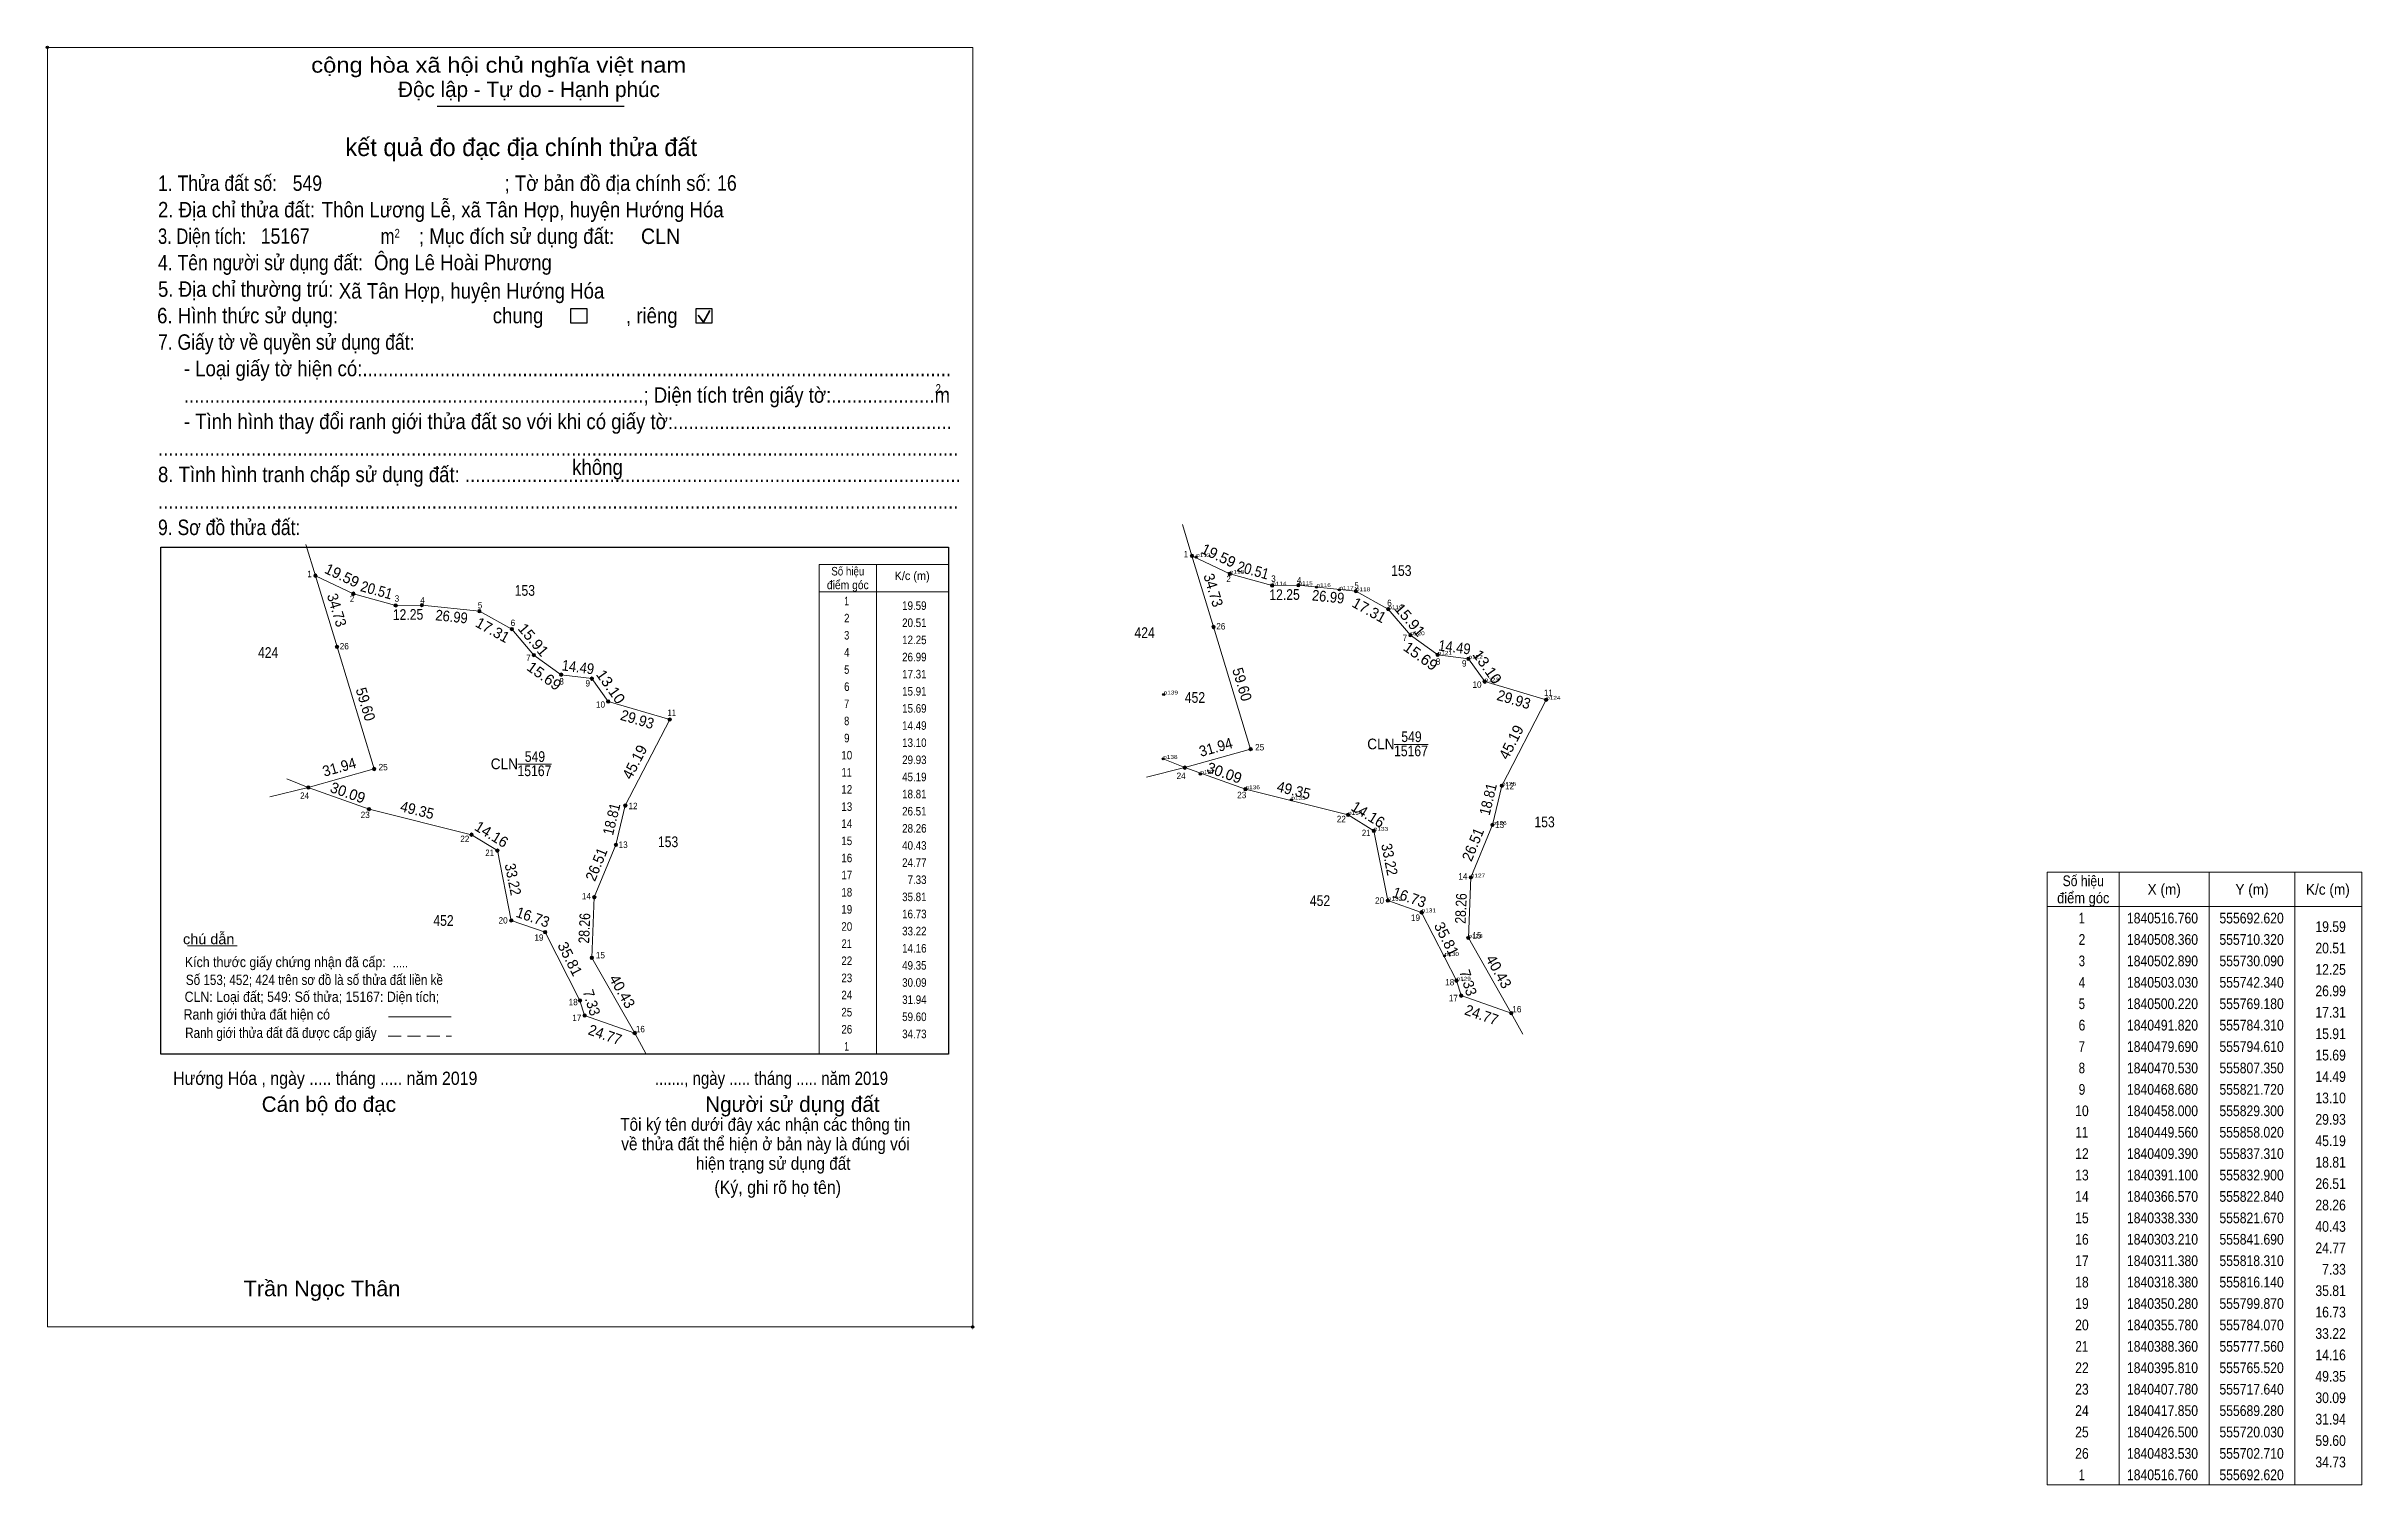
# Model space of a CAD drawing. Header units: metres. Extents: x 555158 to 556239, y 1840083 to 1840755.
import ezdxf
from ezdxf.enums import TextEntityAlignment as Align

# ---------------------------------------------------------------- set-up
doc = ezdxf.new("R2010")
doc.units = ezdxf.units.M
doc.header["$LTSCALE"] = 2
doc.header["$PDMODE"] = 32
doc.header["$PDSIZE"] = 1
doc.linetypes.add('MEDIUM_DASHED', pattern=[4.5, 3, -1.5])
for name, color, linetype, lineweight in [('1', 7, 'Continuous', 13), ('10', 7, 'Continuous', 13), ('17', 7, 'Continuous', 13), ('2', 7, 'Continuous', 25), ('6', 7, 'Continuous', 13), ('63', 7, 'Continuous', 13)]:
    doc.layers.add(name, color=color, linetype=linetype, lineweight=lineweight)
doc.layers.add('12', color=7, linetype='Continuous')
doc.layers.add('7', color=7, linetype='Continuous')

msp = doc.modelspace()

# ---------------------------------------------------------------- hatches: boundary and pattern name
at = {"layer": '10'}
for points in [[(555284.18, 1840507.48, 1), (555282.58, 1840507.48, 1)], [(555301.88, 1840499.08, 1), (555300.28, 1840499.08, 1)], [(555321.65, 1840493.61, 1), (555320.05, 1840493.61, 1)], [(555333.9, 1840493.75, 1), (555332.3, 1840493.75, 1)], [(555360.74, 1840490.94, 1), (555359.14, 1840490.94, 1)], [(555375.87, 1840482.54, 1), (555374.27, 1840482.54, 1)], [(555294.27, 1840474.25, 1), (555292.67, 1840474.25, 1)], [(555386.17, 1840470.41, 1), (555384.57, 1840470.41, 1)], [(555398.91, 1840461.25, 1), (555397.31, 1840461.25, 1)], [(555413.28, 1840459.4, 1), (555411.68, 1840459.4, 1)], [(555420.86, 1840448.72, 1), (555419.26, 1840448.72, 1)], [(555449.58, 1840440.28, 1), (555447.98, 1840440.28, 1)], [(555311.59, 1840417.22, 1), (555309.99, 1840417.22, 1)], [(555280.84, 1840408.57, 1), (555279.24, 1840408.57, 1)], [(555309.2, 1840398.5, 1), (555307.6, 1840398.5, 1)], [(555428.87, 1840400.11, 1), (555427.27, 1840400.11, 1)], [(555357.08, 1840386.53, 1), (555355.48, 1840386.53, 1)], [(555369.12, 1840379.08, 1), (555367.52, 1840379.08, 1)], [(555424.46, 1840381.82, 1), (555422.86, 1840381.82, 1)], [(555414.4, 1840357.29, 1), (555412.8, 1840357.29, 1)], [(555375.63, 1840346.5, 1), (555374.03, 1840346.5, 1)], [(555391.43, 1840341, 1), (555389.83, 1840341, 1)], [(555413.23, 1840329.05, 1), (555411.63, 1840329.05, 1)], [(555407.7, 1840309.1, 1), (555406.1, 1840309.1, 1)], [(555409.87, 1840302.1, 1), (555408.27, 1840302.1, 1)], [(555433.25, 1840293.93, 1), (555431.65, 1840293.93, 1)]]:
    msp.add_hatch(color=256, dxfattribs=at).paths.add_polyline_path(points)
at = {"layer": '63'}
for points in [[(555693.42, 1840516.76, 1), (555691.82, 1840516.76, 1)], [(555711.12, 1840508.36, 1), (555709.52, 1840508.36, 1)], [(555730.89, 1840502.89, 1), (555729.29, 1840502.89, 1)], [(555743.14, 1840503.03, 1), (555741.54, 1840503.03, 1)], [(555769.98, 1840500.22, 1), (555768.38, 1840500.22, 1)], [(555785.11, 1840491.82, 1), (555783.51, 1840491.82, 1)], [(555703.51, 1840483.53, 1), (555701.91, 1840483.53, 1)], [(555795.41, 1840479.69, 1), (555793.81, 1840479.69, 1)], [(555808.15, 1840470.53, 1), (555806.55, 1840470.53, 1)], [(555822.52, 1840468.68, 1), (555820.92, 1840468.68, 1)], [(555830.1, 1840458, 1), (555828.5, 1840458, 1)], [(555858.82, 1840449.56, 1), (555857.22, 1840449.56, 1)], [(555690.08, 1840417.85, 1), (555688.48, 1840417.85, 1)], [(555720.83, 1840426.5, 1), (555719.23, 1840426.5, 1)], [(555718.44, 1840407.78, 1), (555716.84, 1840407.78, 1)], [(555838.11, 1840409.39, 1), (555836.51, 1840409.39, 1)], [(555766.32, 1840395.81, 1), (555764.72, 1840395.81, 1)], [(555778.36, 1840388.36, 1), (555776.76, 1840388.36, 1)], [(555833.7, 1840391.1, 1), (555832.1, 1840391.1, 1)], [(555823.64, 1840366.57, 1), (555822.04, 1840366.57, 1)], [(555784.87, 1840355.78, 1), (555783.27, 1840355.78, 1)], [(555800.67, 1840350.28, 1), (555799.07, 1840350.28, 1)], [(555822.47, 1840338.33, 1), (555820.87, 1840338.33, 1)], [(555816.94, 1840318.38, 1), (555815.34, 1840318.38, 1)], [(555819.11, 1840311.38, 1), (555817.51, 1840311.38, 1)], [(555842.49, 1840303.21, 1), (555840.89, 1840303.21, 1)]]:
    msp.add_hatch(color=256, dxfattribs=at).paths.add_polyline_path(points)

# ---------------------------------------------------------------- linework, layer by layer
at = {"layer": '1'}
msp.add_lwpolyline([(555692.62, 1840516.76), (555710.32, 1840508.36), (555730.09, 1840502.89), (555742.34, 1840503.03), (555769.18, 1840500.22), (555784.31, 1840491.82), (555794.61, 1840479.69), (555807.35, 1840470.53), (555821.72, 1840468.68), (555829.3, 1840458), (555858.02, 1840449.56), (555837.31, 1840409.39), (555832.9, 1840391.1), (555822.84, 1840366.57), (555821.67, 1840338.33), (555841.69, 1840303.21), (555818.31, 1840311.38), (555816.14, 1840318.38), (555799.87, 1840350.28), (555784.07, 1840355.78), (555777.56, 1840388.36), (555765.52, 1840395.81), (555717.64, 1840407.78), (555689.28, 1840417.85), (555720.03, 1840426.5), (555702.71, 1840483.53)], close=True, dxfattribs=at)
at = {"layer": '10'}
for p, q in [((555688.19, 1840531.36), (555692.62, 1840516.76)), ((555278.95, 1840522.08), (555283.38, 1840507.48)), ((555787.07, 1840428.73), (555802.87, 1840428.73)), ((555377.83, 1840419.45), (555393.63, 1840419.45)), ((555689.28, 1840417.85), (555671.38, 1840413.47)), ((555679.21, 1840421.95), (555689.28, 1840417.85)), ((555717.64, 1840407.78), (555689.28, 1840417.85)), ((555280.04, 1840408.57), (555262.14, 1840404.19)), ((555269.97, 1840412.67), (555280.04, 1840408.57)), ((555308.4, 1840398.5), (555280.04, 1840408.57)), ((555717.64, 1840407.78), (555765.52, 1840395.81)), ((555308.4, 1840398.5), (555356.28, 1840386.53)), ((555818.31, 1840311.38), (555841.69, 1840303.21)), ((555409.07, 1840302.1), (555432.45, 1840293.93)), ((555432.45, 1840293.93), (555437.86, 1840284.05))]:
    msp.add_line(p, q, dxfattribs=at)
for points in [[(555837.31, 1840409.39), (555858.02, 1840449.56), (555829.3, 1840458), (555821.72, 1840468.68), (555807.35, 1840470.53), (555794.61, 1840479.69), (555784.31, 1840491.82), (555769.18, 1840500.22), (555742.34, 1840503.03), (555730.09, 1840502.89), (555710.32, 1840508.36), (555692.62, 1840516.76), (555702.71, 1840483.53), (555720.03, 1840426.5), (555689.28, 1840417.85)], [(555428.07, 1840400.11), (555448.78, 1840440.28), (555420.06, 1840448.72), (555412.48, 1840459.4), (555398.11, 1840461.25), (555385.37, 1840470.41), (555375.07, 1840482.54), (555359.94, 1840490.94), (555333.1, 1840493.75), (555320.85, 1840493.61), (555301.08, 1840499.08), (555283.38, 1840507.48), (555293.47, 1840474.25), (555310.79, 1840417.22), (555280.04, 1840408.57)], [(555841.69, 1840303.21), (555821.67, 1840338.33), (555822.84, 1840366.57), (555832.9, 1840391.1), (555837.31, 1840409.39)], [(555432.45, 1840293.93), (555412.43, 1840329.05), (555413.6, 1840357.29), (555423.66, 1840381.82), (555428.07, 1840400.11)], [(555818.31, 1840311.38), (555816.14, 1840318.38), (555799.87, 1840350.28), (555784.07, 1840355.78), (555777.56, 1840388.36), (555765.52, 1840395.81)], [(555409.07, 1840302.1), (555406.9, 1840309.1), (555390.63, 1840341), (555374.83, 1840346.5), (555368.32, 1840379.08), (555356.28, 1840386.53)]]:
    msp.add_lwpolyline(points, dxfattribs=at)
msp.add_lwpolyline([(555283.38, 1840507.48), (555301.08, 1840499.08), (555320.85, 1840493.61), (555333.1, 1840493.75), (555359.94, 1840490.94), (555375.07, 1840482.54), (555385.37, 1840470.41), (555398.11, 1840461.25), (555412.48, 1840459.4), (555420.06, 1840448.72), (555448.78, 1840440.28), (555428.07, 1840400.11), (555423.66, 1840381.82), (555413.6, 1840357.29), (555412.43, 1840329.05), (555432.45, 1840293.93), (555409.07, 1840302.1), (555406.9, 1840309.1), (555390.63, 1840341), (555374.83, 1840346.5), (555368.32, 1840379.08), (555356.28, 1840386.53), (555308.4, 1840398.5), (555280.04, 1840408.57), (555310.79, 1840417.22), (555293.47, 1840474.25)], close=True, dxfattribs=at)
for centre in [(555283.38, 1840507.48), (555301.08, 1840499.08), (555320.85, 1840493.61), (555333.1, 1840493.75), (555359.94, 1840490.94), (555375.07, 1840482.54), (555293.47, 1840474.25), (555385.37, 1840470.41), (555398.11, 1840461.25), (555412.48, 1840459.4), (555420.06, 1840448.72), (555448.78, 1840440.28), (555310.79, 1840417.22), (555280.04, 1840408.57), (555308.4, 1840398.5), (555428.07, 1840400.11), (555356.28, 1840386.53), (555368.32, 1840379.08), (555423.66, 1840381.82), (555413.6, 1840357.29), (555374.83, 1840346.5), (555390.63, 1840341), (555412.43, 1840329.05), (555406.9, 1840309.1), (555409.07, 1840302.1), (555432.45, 1840293.93)]:
    msp.add_circle(centre, 0.8, dxfattribs=at)
at = {"layer": '17'}
msp.add_line((555223.66, 1840334.69), (555246.82, 1840334.69), dxfattribs=at)
at = {"layer": '2'}
for p, q in [((555340.19, 1840726.8), (555427.55, 1840726.8)), ((555211.2, 1840520.75), (555579, 1840520.75)), ((555579, 1840520.75), (555579, 1840283.99))]:
    msp.add_line(p, q, dxfattribs=at)
at = {"layer": '2', "lineweight": 35}
for p, q in [((555462.04, 1840629.13), (555464.5, 1840625.94)), ((555464.5, 1840625.94), (555467.49, 1840631.29))]:
    msp.add_line(p, q, dxfattribs=at)
at = {"layer": '2', "lineweight": 13}
msp.add_lwpolyline([(555158.23, 1840754.2), (555590.25, 1840754.2), (555590.25, 1840156.66), (555158.23, 1840156.66)], close=True, dxfattribs=at)
at = {"layer": '2'}
for points in [[(555402.7, 1840632.32), (555410.12, 1840632.32), (555410.12, 1840625.41), (555402.7, 1840625.41)], [(555461.08, 1840632.32), (555468.5, 1840632.32), (555468.5, 1840625.41), (555461.08, 1840625.41)]]:
    msp.add_lwpolyline(points, close=True, dxfattribs=at)
msp.add_lwpolyline([(555579, 1840283.99), (555211.2, 1840283.99), (555211.2, 1840520.75)], dxfattribs=at)
for p in [(555158.23, 1840754.2), (555590.24, 1840156.66)]:
    msp.add_point(p, dxfattribs=at)
at = {"layer": '6'}
msp.add_line((555317.44, 1840301.41), (555346.68, 1840301.41), dxfattribs=at)
at = {"layer": '6', "linetype": 'MEDIUM_DASHED'}
msp.add_line((555317.4, 1840292.39), (555346.84, 1840292.39), dxfattribs=at)
at = {"layer": '63'}
for p, q in [((555545.4, 1840512.79), (555545.4, 1840283.99)), ((555579, 1840512.79), (555579, 1840283.99)), ((555518.52, 1840499.99), (555579, 1840499.99)), ((556125.57, 1840369), (556125.57, 1840083)), ((556167.57, 1840369), (556167.57, 1840083)), ((556207.57, 1840369), (556207.57, 1840083)), ((556091.97, 1840353), (556238.77, 1840353)), ((555841.69, 1840303.21), (555847.1, 1840293.33))]:
    msp.add_line(p, q, dxfattribs=at)
msp.add_lwpolyline([(555579, 1840283.99), (555518.52, 1840283.99), (555518.52, 1840512.79), (555579, 1840512.79)], dxfattribs=at)
msp.add_lwpolyline([(556091.97, 1840369), (556238.77, 1840369), (556238.77, 1840083), (556091.97, 1840083)], close=True, dxfattribs=at)
for centre in [(555692.62, 1840516.76), (555710.32, 1840508.36), (555730.09, 1840502.89), (555742.34, 1840503.03), (555769.18, 1840500.22), (555784.31, 1840491.82), (555702.71, 1840483.53), (555794.61, 1840479.69), (555807.35, 1840470.53), (555821.72, 1840468.68), (555829.3, 1840458), (555858.02, 1840449.56), (555689.28, 1840417.85), (555720.03, 1840426.5), (555717.64, 1840407.78), (555837.31, 1840409.39), (555765.52, 1840395.81), (555777.56, 1840388.36), (555832.9, 1840391.1), (555822.84, 1840366.57), (555784.07, 1840355.78), (555799.87, 1840350.28), (555821.67, 1840338.33), (555816.14, 1840318.38), (555818.31, 1840311.38), (555841.69, 1840303.21)]:
    msp.add_circle(centre, 0.8, dxfattribs=at)
at = {"layer": '7'}
for p in [(555694.6, 1840516.18), (555710.32, 1840508.36), (555730.09, 1840502.89), (555742.34, 1840503.03), (555750.76, 1840502.16), (555761.46, 1840500.9), (555769.18, 1840500.22), (555784.31, 1840491.82), (555794.61, 1840479.69), (555807.35, 1840470.53), (555821.71, 1840468.68), (555679.42, 1840452.02), (555829.3, 1840458), (555858.02, 1840449.57), (555679.21, 1840421.95), (555696.56, 1840414.89), (555717.64, 1840407.77), (555837.31, 1840409.39), (555739.03, 1840402.85), (555765.51, 1840395.81), (555777.56, 1840388.36), (555832.91, 1840391.1), (555822.85, 1840366.57), (555784.07, 1840355.78), (555799.87, 1840350.28), (555810.57, 1840329.95), (555821.67, 1840338.33), (555816.14, 1840318.38)]:
    msp.add_point(p, dxfattribs=at)

# ---------------------------------------------------------------- texts
at = {"layer": '1', "width": 0.85}
msp.add_text('15167', height=5, dxfattribs=at).set_placement((555794.88, 1840423.16), align=Align.CENTER)
at = {"layer": '10'}
for s, width, p in [(' 1', 0.9, (555281.59, 1840506.79)), (' 2', 0.9, (555301.49, 1840495.22)), (' 3', 0.95, (555322.5, 1840495.33)), (' 4', 0.95, (555334.47, 1840494.58)), (' 5', 0.9, (555361.25, 1840492.18)), (' 6', 0.95, (555376.66, 1840483.99)), (' 26', 0.95, (555298.98, 1840473.08)), (' 7', 0.95, (555383.86, 1840467.65)), (' 8', 0.95, (555399.35, 1840456.64)), (' 9', 0.95, (555411.58, 1840455.74)), (' 10', 0.95, (555418.61, 1840445.83)), (' 11', 0.9, (555451.8, 1840442)), (' 25', 0.95, (555317.12, 1840416.6)), (' 24', 0.95, (555280.46, 1840403.26)), (' 23', 0.95, (555308.75, 1840394.3)), (' 12', 0.95, (555433.79, 1840398.45)), (' 22', 0.95, (555355.25, 1840383.08)), (' 21', 0.9, (555366.73, 1840376.6)), (' 13', 0.95, (555429.17, 1840380.37)), (' 14', 0.95, (555412.01, 1840356.32)), (' 20', 0.95, (555373.12, 1840345.05)), (' 19', 0.95, (555389.87, 1840337.01)), (' 15', 0.95, (555418.56, 1840328.77)), (' 18', 0.95, (555405.86, 1840306.89)), (' 17', 0.95, (555407.55, 1840299.49)), (' 16', 0.95, (555437.2, 1840294.28))]:
    msp.add_text(s, height=3, dxfattribs=dict(at, width=width)).set_placement(p, align=Align.RIGHT)
for s, rotation, p in [('19.59', 334.612, (555294.743, 1840505.382)), ('17.31', 330.961, (555364.947, 1840479.932)), ('45.19', 62.726, (555434.672, 1840419.339)), ('30.09', 340.451, (555297.668, 1840403.794)), ('14.16', 328.252, (555364.305, 1840384.609)), ('35.81', 297.023, (555400.013, 1840327.431)), ('40.43', 299.685, (555424.449, 1840312.113))]:
    msp.add_text(s, height=5, rotation=rotation, dxfattribs=at).set_placement(p, align=Align.CENTER)
for s, rotation, width, p in [('20.51', 344.534, 0.9, (555311.273, 1840498.362)), ('34.73', 286.89, 0.95, (555290.984, 1840490.696)), ('12.25', 0.655, 0.85, (555326.651, 1840486.862)), ('26.99', 354.023, 0.9, (555346.715, 1840485.91)), ('15.91', 310.336, 1.05, (555383.249, 1840475.963)), ('15.69', 324.284, 1.05, (555388.726, 1840458.653)), ('14.49', 352.664, 0.9, (555405.676, 1840462.336)), ('13.10', 305.365, 1.05, (555419.216, 1840454.202)), ('59.60', 286.894, 0.95, (555304.412, 1840446.741)), ('29.93', 343.623, 0.95, (555432.98, 1840438.021)), ('31.94', 15.711, 0.95, (555295.198, 1840415.71)), ('49.35', 345.964, 0.95, (555330.319, 1840395.608)), ('18.81', 76.444, 0.9, (555424.069, 1840393.259)), ('26.51', 67.701, 0.95, (555416.892, 1840371.746)), ('33.22', 281.3, 0.9, (555373.18, 1840365.205)), ('16.73', 340.807, 0.95, (555384.103, 1840345.677)), ('28.26', 87.628, 0.85, (555411.445, 1840342.722)), ('7.33', 287.223, 0.95, (555409.948, 1840307.405)), ('24.77', 340.738, 0.95, (555417.795, 1840290.772))]:
    msp.add_text(s, height=5, rotation=rotation, dxfattribs=dict(at, width=width)).set_placement(p, align=Align.CENTER)
for s, width, p in [('153', 0.85, (555381.15, 1840498.1)), ('424', 0.85, (555670.535, 1840478.39)), ('424', 0.85, (555261.295, 1840469.11)), ('452', 0.85, (555694.035, 1840448.11)), ('CLN', 0.95, (555780.825, 1840426.41)), ('549', 0.85, (555795.115, 1840429.8)), ('CLN', 0.95, (555371.585, 1840417.13)), ('15167', 0.85, (555385.64, 1840413.88)), ('549', 0.85, (555385.875, 1840420.52)), ('153', 0.85, (555448.03, 1840380.73)), ('452', 0.85, (555343.175, 1840343.96))]:
    msp.add_text(s, height=5, dxfattribs=dict(at, width=width)).set_placement(p, align=Align.CENTER)
at = {"layer": '12', "width": 1.25}
for s, p in [('p112', (555694.6, 1840516.18)), ('p113', (555710.32, 1840508.36)), ('p114', (555730.09, 1840502.89)), ('p115', (555742.34, 1840503.03)), ('p116', (555750.76, 1840502.16)), ('p117', (555761.46, 1840500.9)), ('p118', (555769.18, 1840500.22)), ('p119', (555784.31, 1840491.82)), ('p120', (555794.61, 1840479.69)), ('p121', (555807.35, 1840470.53)), ('p122', (555821.72, 1840468.68)), ('p123', (555829.3, 1840458)), ('p139', (555679.42, 1840452.02)), ('p124', (555858.02, 1840449.56)), ('p138', (555679.21, 1840421.95)), ('p137', (555696.56, 1840414.89)), ('p136', (555717.64, 1840407.78)), ('p125', (555837.31, 1840409.39)), ('p135', (555739.03, 1840402.84)), ('p134', (555765.52, 1840395.81)), ('p133', (555777.56, 1840388.36)), ('p126', (555832.9, 1840391.1)), ('p127', (555822.84, 1840366.57)), ('p132', (555784.07, 1840355.78)), ('p131', (555799.87, 1840350.28)), ('p130', (555810.57, 1840329.94)), ('p128', (555821.67, 1840338.33)), ('p129', (555816.14, 1840318.38))]:
    msp.add_text(s, height=1.8, dxfattribs=at).set_placement(p)
at = {"layer": '2'}
for s, height, width, p in [('cộng hòa xã hội chủ nghĩa việt nam', 7.211, 1.15, (555281.42, 1840742.39)), ('1. Thửa đất số:', 7.211, 0.85, (555209.88, 1840687.17)), ('549', 7.22, 0.85, (555272.78, 1840687.17)), ('; Tờ bản đồ địa chính số:', 7.211, 0.9, (555371.68, 1840687.17)), ('16', 7.22, 0.85, (555470.94, 1840687.27)), ('2. Địa chỉ thửa đất:', 7.211, 0.9, (555209.88, 1840674.81)), ('Thôn Lương Lễ, xã Tân Hợp, huyện Hướng Hóa', 7.22, 0.9, (555286.32, 1840674.81)), ('3. Diện tích:', 7.211, 0.8, (555209.88, 1840662.43)), ('15167', 7.22, 0.85, (555257.88, 1840662.49)), ('m', 7.211, 0.8, (555313.84, 1840662.43)), ('2', 4.12, 0.8, (555320.32, 1840665.33)), ('; Mục đích sử dụng đất:', 7.211, 0.9, (555331.7, 1840662.43)), (' CLN', 7.22, 0.95, (555432.82, 1840662.39)), ('4. Tên người sử dụng đất:', 7.211, 0.85, (555209.88, 1840650.09)), ('Ông Lê Hoài Phương', 7.22, 0.9, (555310.72, 1840650.13)), ('5. Địa chỉ thường trú:', 7.211, 0.9, (555209.88, 1840637.71)), ('Xã Tân Hợp, huyện Hướng Hóa', 7.22, 0.9, (555294.3, 1840636.88)), ('6. Hình thức sử dụng:', 7.211, 0.9, (555209.46, 1840625.35)), ('chung                , riêng', 7.211, 0.9, (555366.16, 1840625.35)), ('7. Giấy tờ về quyền sử dụng đất:', 7.211, 0.85, (555209.88, 1840612.99)), ('     - Loại giấy tờ hiện có:..................................................................................................................', 7.211, 0.9, (555209.88, 1840600.63)), ('     .........................................................................................; Diện tích trên giấy tờ:....................m', 7.211, 0.9, (555209.88, 1840588.25)), ('2', 4.12, 0.8, (555572.94, 1840592.81)), ('     - Tình hình thay đổi ranh giới thửa đất so với khi có giấy tờ:......................................................', 7.211, 0.9, (555209.88, 1840575.91)), ('8. Tình hình tranh chấp sử dụng đất: ................................................................................................', 7.211, 0.9, (555209.88, 1840551.17)), ('...........................................................................................................................................................', 7.211, 0.9, (555209.88, 1840563.53)), ('không', 7.212, 0.9, (555403.26, 1840554.57)), ('...........................................................................................................................................................', 7.211, 0.9, (555209.88, 1840538.81)), ('9. Sơ đồ thửa đất:', 7.211, 0.85, (555209.88, 1840526.45)), ('Hướng Hóa , ngày ..... tháng ..... năm 2019', 6.176, 0.9, (555216.94, 1840269.71)), ('......., ngày ..... tháng ..... năm 2019', 6.176, 0.85, (555441.88, 1840269.71)), ('(Ký, ghi rõ họ tên)', 6.181, 0.9, (555469.66, 1840218.81)), ('Trần Ngọc Thân', 7.216, 1.05, (555249.84, 1840171.01))]:
    msp.add_text(s, height=height, dxfattribs=dict(at, width=width)).set_placement(p)
for s, height, p in [('Độc lập - Tự do - Hạnh phúc', 7.211, (555321.96, 1840731.01)), ('Cán bộ đo đạc', 7.212, (555258.3, 1840257.09)), ('Người sử dụng đất', 7.211, (555465.36, 1840257.09))]:
    msp.add_text(s, height=height, dxfattribs=at).set_placement(p)
for s, height, p in [('kết quả đo đạc địa chính thửa đất', 8.242, (555379.48, 1840703.45)), ('.', 2.061, (555590.219, 1840155.55))]:
    msp.add_text(s, height=height, dxfattribs=at).set_placement(p, align=Align.CENTER)
for s, height, width, p in [('.....', 4, 0.95, (555323.05, 1840324.57)), ('Tôi ký tên dưới đây xác nhận các thông tin', 5.958, 0.9, (555493.41, 1840248.27)), ('về thửa đất thể hiện ở bản này là đúng vói', 5.958, 0.9, (555493.53, 1840239.17)), ('hiện trạng sử dụng đất', 5.958, 0.9, (555497.13, 1840230.05))]:
    msp.add_text(s, height=height, dxfattribs=dict(at, width=width)).set_placement(p, align=Align.CENTER)
at = {"layer": '6'}
for s, width, p in [('chú dẫn', 1.05, (555221.56, 1840335.41)), ('Kích thước giấy chứng nhận đã cấp:', 0.9, (555222.44, 1840324.69)), ('Số 153; 452; 424 trên sơ đồ là số thửa đất liền kề', 0.85, (555222.88, 1840316.37)), ('CLN: Loại đất; 549: Số thửa; 15167: Diện tích;', 0.9, (555222.3, 1840308.45)), ('Ranh giới thửa đất hiện có ', 0.9, (555221.82, 1840300.23)), ('Ranh giới thửa đất đã được cấp giấy', 0.85, (555222.56, 1840291.63))]:
    msp.add_text(s, height=4.8, dxfattribs=dict(at, width=width)).set_placement(p)
at = {"layer": '63'}
for s, height, width, p in [(' 1', 3, 0.9, (555690.83, 1840516.07)), (' 2', 3, 0.9, (555710.73, 1840504.5)), (' 3', 3, 0.95, (555731.74, 1840504.61)), (' 4', 3, 0.95, (555743.71, 1840503.86)), (' 5', 3, 0.9, (555770.49, 1840501.46)), ('19.59', 4, 0.85, (555568.7, 1840491.51)), (' 6', 3, 0.95, (555785.9, 1840493.27)), ('20.51', 4, 0.85, (555568.7, 1840483.51)), (' 26', 3, 0.95, (555708.22, 1840482.36)), ('26.99', 4, 0.85, (555568.7, 1840467.51)), ('12.25', 4, 0.85, (555568.7, 1840475.51)), (' 7', 3, 0.95, (555793.1, 1840476.93)), ('17.31', 4, 0.85, (555568.7, 1840459.51)), (' 8', 3, 0.95, (555808.59, 1840465.92)), (' 9', 3, 0.95, (555820.82, 1840465.02)), ('15.91', 4, 0.85, (555568.7, 1840451.51)), (' 10', 3, 0.95, (555827.85, 1840455.11)), (' 11', 3, 0.9, (555861.04, 1840451.28)), ('15.69', 4, 0.85, (555568.7, 1840443.51)), ('14.49', 4, 0.85, (555568.7, 1840435.51)), ('13.10', 4, 0.85, (555568.71, 1840427.51)), (' 25', 3, 0.95, (555726.36, 1840425.88)), ('29.93', 4, 0.85, (555568.7, 1840419.51)), ('45.19', 4, 0.85, (555568.7, 1840411.51)), ('18.81', 4, 0.85, (555568.7, 1840403.51)), (' 24', 3, 0.95, (555689.7, 1840412.54)), (' 23', 3, 0.95, (555717.99, 1840403.58)), (' 12', 3, 0.95, (555843.03, 1840407.73)), ('26.51', 4, 0.85, (555568.7, 1840395.51)), (' 22', 3, 0.95, (555764.49, 1840392.36)), ('28.26', 4, 0.85, (555568.71, 1840387.51)), (' 21', 3, 0.9, (555775.97, 1840385.88)), (' 13', 3, 0.95, (555838.41, 1840389.65)), ('40.43', 4, 0.85, (555568.7, 1840379.51)), ('24.77', 4, 0.85, (555568.7, 1840371.51)), ('7.33', 4, 0.85, (555568.7, 1840363.51)), (' 14', 3, 0.95, (555821.25, 1840365.6)), ('35.81', 4, 0.85, (555568.7, 1840355.51)), (' 20', 3, 0.95, (555782.36, 1840354.33)), ('33.22', 4, 0.85, (555568.7, 1840339.51)), ('16.73', 4, 0.85, (555568.7, 1840347.51)), (' 19', 3, 0.95, (555799.11, 1840346.29)), (' 15', 3, 0.95, (555827.8, 1840338.05)), ('19.59', 5, 0.85, (556231.37, 1840341.1)), ('14.16', 4, 0.85, (555568.71, 1840331.51)), ('20.51', 5, 0.85, (556231.37, 1840331.1)), ('49.35', 4, 0.85, (555568.7, 1840323.51)), ('30.09', 4, 0.85, (555568.7, 1840315.51)), ('12.25', 5, 0.85, (556231.37, 1840321.1)), ('31.94', 4, 0.85, (555568.71, 1840307.51)), (' 18', 3, 0.95, (555815.1, 1840316.17)), (' 17', 3, 0.95, (555816.79, 1840308.77)), ('26.99', 5, 0.85, (556231.37, 1840311.1)), ('59.60', 4, 0.85, (555568.71, 1840299.51)), (' 16', 3, 0.95, (555846.44, 1840303.56)), ('17.31', 5, 0.85, (556231.37, 1840301.1)), ('34.73', 4, 0.85, (555568.7, 1840291.51)), ('15.91', 5, 0.85, (556231.37, 1840291.1)), ('15.69', 5, 0.85, (556231.37, 1840281.1)), ('14.49', 5, 0.85, (556231.37, 1840271.1)), ('13.10', 5, 0.85, (556231.37, 1840261.1)), ('29.93', 5, 0.85, (556231.37, 1840251.1)), ('45.19', 5, 0.85, (556231.37, 1840241.1)), ('18.81', 5, 0.85, (556231.37, 1840231.1)), ('26.51', 5, 0.85, (556231.37, 1840221.1)), ('28.26', 5, 0.85, (556231.37, 1840211.1)), ('40.43', 5, 0.85, (556231.37, 1840201.1)), ('24.77', 5, 0.85, (556231.37, 1840191.1)), ('7.33', 5, 0.85, (556231.37, 1840181.1)), ('35.81', 5, 0.85, (556231.37, 1840171.1)), ('16.73', 5, 0.85, (556231.37, 1840161.1)), ('33.22', 5, 0.85, (556231.37, 1840151.1)), ('49.35', 5, 0.85, (556231.37, 1840131.1)), ('14.16', 5, 0.85, (556231.37, 1840141.1)), ('30.09', 5, 0.85, (556231.37, 1840121.1)), ('31.94', 5, 0.85, (556231.37, 1840111.1)), ('59.60', 5, 0.85, (556231.37, 1840101.1)), ('34.73', 5, 0.85, (556231.37, 1840091.1))]:
    msp.add_text(s, height=height, dxfattribs=dict(at, width=width)).set_placement(p, align=Align.RIGHT)
for s, rotation, p in [('19.59', 334.612, (555703.983, 1840514.662)), ('17.31', 330.961, (555774.187, 1840489.212)), ('45.19', 62.726, (555843.912, 1840428.619)), ('30.09', 340.451, (555706.908, 1840413.074)), ('14.16', 328.252, (555773.545, 1840393.889)), ('35.81', 297.023, (555809.253, 1840336.711)), ('40.43', 299.685, (555833.689, 1840321.393))]:
    msp.add_text(s, height=5, rotation=rotation, dxfattribs=at).set_placement(p, align=Align.CENTER)
for s, rotation, width, p in [('20.51', 344.534, 0.9, (555720.513, 1840507.642)), ('34.73', 286.89, 0.95, (555700.224, 1840499.976)), ('12.25', 0.655, 0.85, (555735.891, 1840496.142)), ('26.99', 354.023, 0.9, (555755.955, 1840495.19)), ('15.91', 310.336, 1.05, (555792.489, 1840485.243)), ('15.69', 324.284, 1.05, (555797.966, 1840467.933)), ('14.49', 352.664, 0.9, (555814.916, 1840471.616)), ('13.10', 305.365, 1.05, (555828.456, 1840463.482)), ('59.60', 286.894, 0.95, (555713.652, 1840456.021)), ('29.93', 343.623, 0.95, (555842.22, 1840447.301)), ('31.94', 15.711, 0.95, (555704.438, 1840424.99)), ('49.35', 345.964, 0.95, (555739.559, 1840404.888)), ('18.81', 76.444, 0.9, (555833.309, 1840402.539)), ('26.51', 67.701, 0.95, (555826.132, 1840381.026)), ('33.22', 281.3, 0.9, (555782.42, 1840374.485)), ('16.73', 340.807, 0.95, (555793.343, 1840354.957)), ('28.26', 87.628, 0.85, (555820.685, 1840352.002)), ('7.33', 287.223, 0.95, (555819.188, 1840316.685)), ('24.77', 340.738, 0.95, (555827.035, 1840300.052))]:
    msp.add_text(s, height=5, rotation=rotation, dxfattribs=dict(at, width=width)).set_placement(p, align=Align.CENTER)
for s, height, width, p in [('điểm góc', 4, 0.9, (555531.955, 1840501.19)), ('Số hiệu', 4, 0.85, (555531.95, 1840507.59)), ('K/c (m)', 4, 0.95, (555561.995, 1840505.43)), ('153', 5, 0.85, (555790.39, 1840507.38)), (' 1', 4, 0.75, (555530.835, 1840493.67)), (' 3', 4, 0.8, (555530.84, 1840477.67)), (' 2', 4, 0.85, (555530.84, 1840485.67)), (' 4', 4, 0.85, (555530.84, 1840469.67)), (' 5', 4, 0.8, (555530.84, 1840461.67)), (' 6', 4, 0.85, (555530.85, 1840453.67)), (' 7', 4, 0.8, (555530.835, 1840445.67)), (' 8', 4, 0.8, (555530.835, 1840437.67)), (' 9', 4, 0.85, (555530.835, 1840429.67)), (' 10', 4, 0.85, (555530.84, 1840421.67)), (' 11', 4, 0.8, (555530.835, 1840413.67)), (' 12', 4, 0.85, (555530.84, 1840405.67)), (' 13', 4, 0.85, (555530.84, 1840397.67)), ('153', 5, 0.85, (555857.27, 1840390.01)), (' 14', 4, 0.85, (555530.84, 1840389.67)), (' 15', 4, 0.85, (555530.84, 1840381.67)), (' 16', 4, 0.85, (555530.84, 1840373.67)), (' 17', 4, 0.85, (555530.845, 1840365.67)), ('Số hiệu', 5, 0.85, (556108.765, 1840362.5)), ('X (m)', 5, 0.95, (556146.57, 1840358.5)), ('Y (m)', 5, 0.95, (556187.57, 1840358.5)), ('K/c (m)', 5, 0.95, (556222.975, 1840358.5)), (' 19', 4, 0.85, (555530.835, 1840349.67)), (' 18', 4, 0.85, (555530.845, 1840357.67)), ('452', 5, 0.85, (555752.415, 1840353.24)), ('điểm góc', 5, 0.9, (556108.775, 1840354.5)), (' 20', 4, 0.85, (555530.84, 1840341.67)), (' 1', 5, 0.75, (556107.37, 1840345.1)), ('1840516.760', 5, 0.85, (556145.77, 1840345.1)), ('555692.620', 5, 0.85, (556187.365, 1840345.1)), (' 21', 4, 0.8, (555530.835, 1840333.67)), (' 3', 5, 0.8, (556107.375, 1840325.1)), (' 2', 5, 0.85, (556107.37, 1840335.1)), ('1840508.360', 5, 0.85, (556145.77, 1840335.1)), ('1840502.890', 5, 0.85, (556145.77, 1840325.1)), ('555710.320', 5, 0.85, (556187.365, 1840335.1)), ('555730.090', 5, 0.85, (556187.365, 1840325.1)), (' 22', 4, 0.85, (555530.84, 1840325.67)), (' 23', 4, 0.85, (555530.84, 1840317.67)), (' 4', 5, 0.85, (556107.37, 1840315.1)), ('1840503.030', 5, 0.85, (556145.77, 1840315.1)), ('555742.340', 5, 0.85, (556187.365, 1840315.1)), (' 24', 4, 0.85, (555530.84, 1840309.67)), (' 5', 5, 0.8, (556107.375, 1840305.1)), ('1840500.220', 5, 0.85, (556145.77, 1840305.1)), ('555769.180', 5, 0.85, (556187.365, 1840305.1)), (' 25', 4, 0.85, (555530.84, 1840301.67)), (' 26', 4, 0.85, (555530.84, 1840293.67)), (' 6', 5, 0.85, (556107.375, 1840295.1)), ('1840491.820', 5, 0.85, (556145.77, 1840295.1)), ('555784.310', 5, 0.85, (556187.365, 1840295.1)), (' 1', 4, 0.75, (555530.835, 1840285.67)), (' 7', 5, 0.8, (556107.37, 1840285.1)), ('1840479.690', 5, 0.85, (556145.77, 1840285.1)), ('555794.610', 5, 0.85, (556187.365, 1840285.1)), (' 8', 5, 0.8, (556107.37, 1840275.1)), ('1840470.530', 5, 0.85, (556145.77, 1840275.1)), ('555807.350', 5, 0.85, (556187.365, 1840275.1)), (' 9', 5, 0.85, (556107.37, 1840265.1)), ('1840468.680', 5, 0.85, (556145.77, 1840265.1)), ('555821.720', 5, 0.85, (556187.365, 1840265.1)), (' 10', 5, 0.85, (556107.365, 1840255.1)), ('1840458.000', 5, 0.85, (556145.77, 1840255.1)), ('555829.300', 5, 0.85, (556187.365, 1840255.1)), (' 11', 5, 0.8, (556107.365, 1840245.1)), ('1840449.560', 5, 0.85, (556145.77, 1840245.1)), ('555858.020', 5, 0.85, (556187.365, 1840245.1)), (' 12', 5, 0.85, (556107.375, 1840235.1)), ('1840409.390', 5, 0.85, (556145.77, 1840235.1)), ('555837.310', 5, 0.85, (556187.365, 1840235.1)), (' 13', 5, 0.85, (556107.37, 1840225.1)), ('1840391.100', 5, 0.85, (556145.77, 1840225.1)), ('555832.900', 5, 0.85, (556187.365, 1840225.1)), (' 14', 5, 0.85, (556107.365, 1840215.1)), ('1840366.570', 5, 0.85, (556145.77, 1840215.1)), ('555822.840', 5, 0.85, (556187.365, 1840215.1)), (' 15', 5, 0.85, (556107.37, 1840205.1)), ('1840338.330', 5, 0.85, (556145.77, 1840205.1)), ('555821.670', 5, 0.85, (556187.365, 1840205.1)), (' 16', 5, 0.85, (556107.37, 1840195.1)), (' 17', 5, 0.85, (556107.375, 1840185.1)), ('1840303.210', 5, 0.85, (556145.77, 1840195.1)), ('1840311.380', 5, 0.85, (556145.77, 1840185.1)), ('555841.690', 5, 0.85, (556187.365, 1840195.1)), ('555818.310', 5, 0.85, (556187.365, 1840185.1)), (' 18', 5, 0.85, (556107.375, 1840175.1)), ('1840318.380', 5, 0.85, (556145.77, 1840175.1)), ('555816.140', 5, 0.85, (556187.365, 1840175.1)), (' 19', 5, 0.85, (556107.365, 1840165.1)), ('1840350.280', 5, 0.85, (556145.77, 1840165.1)), ('555799.870', 5, 0.85, (556187.365, 1840165.1)), (' 20', 5, 0.85, (556107.365, 1840155.1)), ('1840355.780', 5, 0.85, (556145.77, 1840155.1)), ('555784.070', 5, 0.85, (556187.365, 1840155.1)), (' 21', 5, 0.8, (556107.365, 1840145.1)), ('1840388.360', 5, 0.85, (556145.77, 1840145.1)), ('555777.560', 5, 0.85, (556187.365, 1840145.1)), (' 22', 5, 0.85, (556107.375, 1840135.1)), ('1840395.810', 5, 0.85, (556145.77, 1840135.1)), ('555765.520', 5, 0.85, (556187.365, 1840135.1)), (' 23', 5, 0.85, (556107.37, 1840125.1)), ('1840407.780', 5, 0.85, (556145.77, 1840125.1)), ('555717.640', 5, 0.85, (556187.365, 1840125.1)), (' 24', 5, 0.85, (556107.365, 1840115.1)), ('1840417.850', 5, 0.85, (556145.77, 1840115.1)), ('555689.280', 5, 0.85, (556187.365, 1840115.1)), (' 25', 5, 0.85, (556107.37, 1840105.1)), ('1840426.500', 5, 0.85, (556145.77, 1840105.1)), ('555720.030', 5, 0.85, (556187.365, 1840105.1)), (' 26', 5, 0.85, (556107.37, 1840095.1)), ('1840483.530', 5, 0.85, (556145.77, 1840095.1)), ('555702.710', 5, 0.85, (556187.365, 1840095.1)), (' 1', 5, 0.75, (556107.37, 1840085.1)), ('1840516.760', 5, 0.85, (556145.77, 1840085.1)), ('555692.620', 5, 0.85, (556187.365, 1840085.1))]:
    msp.add_text(s, height=height, dxfattribs=dict(at, width=width)).set_placement(p, align=Align.CENTER)

doc.saveas('drawing.dxf')
